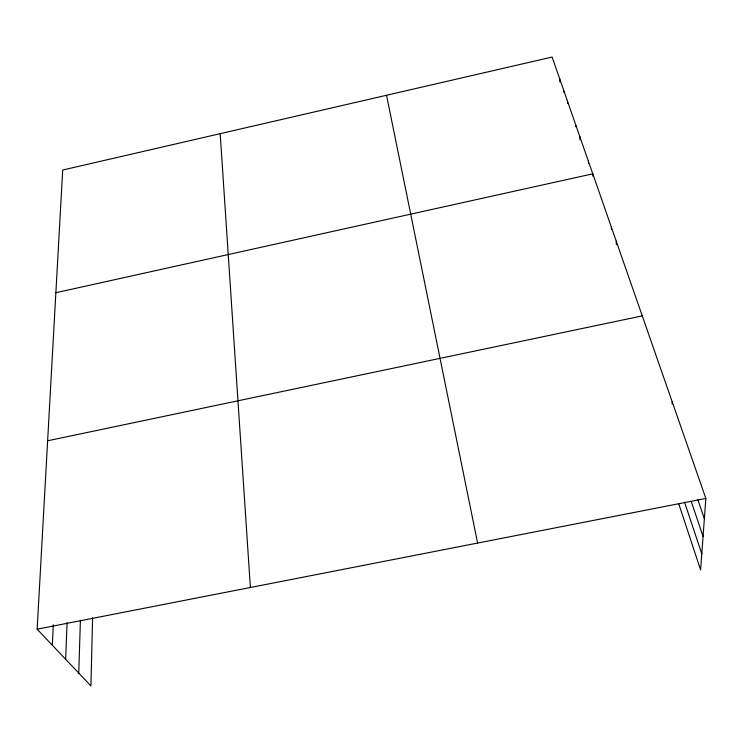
<?xml version="1.0" encoding="UTF-8"?>
<svg xmlns="http://www.w3.org/2000/svg" width="743" height="743" viewBox="0 0 743 743"><rect width="100%" height="100%" fill="white"/><g stroke="black" fill="none" stroke-linecap="round" stroke-linejoin="round"><path stroke-width="1.11" d="M92.587 617.916L90.925 685.947L37.15 629.191L62.7 170.026L552.114 57.053L705.85 498.432L700.603 569.909L678.777 503.903M672.118 404.025L672.183 401.768M78.749 673.102L80.411 620.238M65.644 659.273L67.074 622.578M52.335 645.221L53.292 624.705M55.874 292.714L592.784 173.834L592.905 176.147M47.636 440.785L642.268 315.886M37.15 629.191L705.85 498.432M697.863 499.723L704.364 518.679M691.287 501.627L703.064 536.39M684.498 502.092L701.791 553.786M386.536 95.271L477.61 543.059M559.655 78.712L559.906 82.055M563.538 89.847L563.696 92.067M567.485 101.178L567.633 103.398M220.188 133.675L250.382 587.49M575.602 124.48L575.741 126.7M579.772 136.471L579.977 139.795M588.363 161.138L588.484 163.349M611.368 227.191L611.452 229.476M616.253 241.215L616.365 244.633"/></g></svg>
